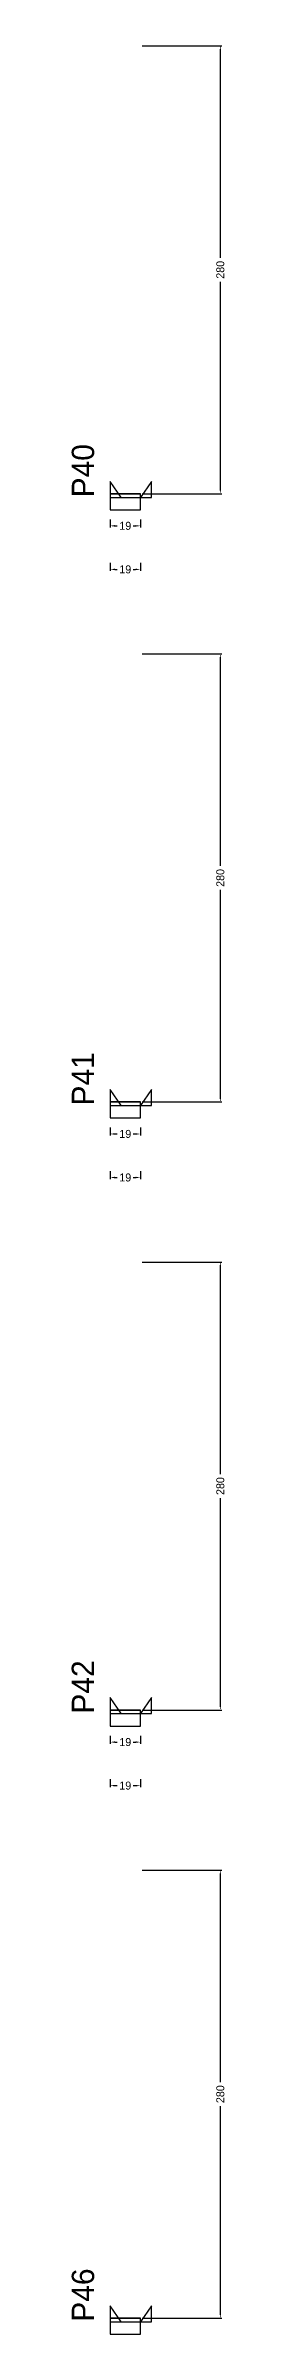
# Model space of a CAD drawing. Header units: centimetres. Extents: x -12000 to 4115, y -10266 to 2668.
# Drawn here: x 3976 to 4072, y -8748 to -7318 of the extents above; entities that cross this region are included whole.
import ezdxf

# ---------------------------------------------------------------- set-up
doc = ezdxf.new("R2010")
doc.units = ezdxf.units.CM
for name, color, linetype in [('NOMENCLATURA', 7, 'Continuous'), ('SARR_2.2x10', 60, 'Continuous'), ('SARR_2.2x7', 40, 'Continuous')]:
    doc.layers.add(name, color=color, linetype=linetype)
doc.dimstyles.new('PAINEL-NOVA', dxfattribs={"dimtxt": 5, "dimasz": 3, "dimexe": 1, "dimexo": 1, "dimgap": 1, "dimtad": 1, "dimcen": 2.5, "dimazin": 3, "dimtfac": 1, "dimtmove": 0, "dimatfit": 3})

# ---------------------------------------------------------------- blocks, each defined once
blk = doc.blocks.new('_CLOSEDFILLED')
at = {"color": 0, "linetype": 'BYBLOCK'}
blk.add_solid([(-1, 0.16), (0, 0), (-1, -0.16)], dxfattribs=at)
blk = doc.blocks.new('*D541')
for p, q in [((4000, -7613.8), (4000, -7618.8)), ((4003, -7617.8), (4004.5, -7617.8)), ((4014.5, -7617.8), (4016, -7617.8)), ((4019, -7613.8), (4019, -7618.8))]:
    blk.add_line(p, q)
at = {"layer": 'Defpoints'}
for p in [(4000, -7612.8), (4000, -7617.8), (4019, -7612.8)]:
    blk.add_point(p, dxfattribs=at)
at = {"layer": 'SARR_2.2x10', "xscale": 3, "yscale": 3, "rotation": 180}
blk.add_blockref('_CLOSEDFILLED', (4000, -7617.8), dxfattribs=at)
at = {"layer": 'SARR_2.2x10', "xscale": 3, "yscale": 3}
blk.add_blockref('_CLOSEDFILLED', (4019, -7617.8), dxfattribs=at)
at = {"layer": 'SARR_2.2x10', "insert": (4009.5, -7617.8), "char_height": 5, "attachment_point": 5}
blk.add_mtext('19', dxfattribs=at)
blk = doc.blocks.new('*D542')
for p, q in [((4020, -7317.8), (4070, -7317.8)), ((4069, -7450.3), (4069, -7320.8)), ((4069, -7594.8), (4069, -7465.3)), ((4020, -7597.8), (4070, -7597.8))]:
    blk.add_line(p, q)
at = {"layer": 'Defpoints'}
for p in [(4019, -7317.8), (4019, -7597.8), (4069, -7597.8)]:
    blk.add_point(p, dxfattribs=at)
at = {"layer": 'SARR_2.2x10', "xscale": 3, "yscale": 3}
for p, rotation in [((4069, -7317.8), 90), ((4069, -7597.8), 270)]:
    blk.add_blockref('_CLOSEDFILLED', p, dxfattribs=dict(at, rotation=rotation))
at = {"layer": 'SARR_2.2x10', "insert": (4069, -7457.8), "char_height": 5, "attachment_point": 5, "rotation": 90}
blk.add_mtext('280', dxfattribs=at)
blk = doc.blocks.new('*D543')
for p, q in [((4020, -7317.8), (4070, -7317.8)), ((4069, -7450.3), (4069, -7320.8)), ((4069, -7594.8), (4069, -7465.3)), ((4020, -7597.8), (4070, -7597.8))]:
    blk.add_line(p, q)
at = {"layer": 'Defpoints'}
for p in [(4019, -7317.8), (4019, -7597.8), (4069, -7597.8)]:
    blk.add_point(p, dxfattribs=at)
at = {"layer": 'SARR_2.2x10', "xscale": 3, "yscale": 3}
for p, rotation in [((4069, -7317.8), 90), ((4069, -7597.8), 270)]:
    blk.add_blockref('_CLOSEDFILLED', p, dxfattribs=dict(at, rotation=rotation))
at = {"layer": 'SARR_2.2x10', "insert": (4069, -7457.8), "char_height": 5, "attachment_point": 5, "rotation": 90}
blk.add_mtext('280', dxfattribs=at)
blk = doc.blocks.new('*D544')
for p, q in [((4020, -7317.8), (4070, -7317.8)), ((4069, -7450.3), (4069, -7320.8)), ((4069, -7594.8), (4069, -7465.3)), ((4020, -7597.8), (4070, -7597.8))]:
    blk.add_line(p, q)
at = {"layer": 'Defpoints'}
for p in [(4019, -7317.8), (4019, -7597.8), (4069, -7597.8)]:
    blk.add_point(p, dxfattribs=at)
at = {"layer": 'SARR_2.2x10', "xscale": 3, "yscale": 3}
for p, rotation in [((4069, -7317.8), 90), ((4069, -7597.8), 270)]:
    blk.add_blockref('_CLOSEDFILLED', p, dxfattribs=dict(at, rotation=rotation))
at = {"layer": 'SARR_2.2x10', "insert": (4069, -7457.8), "char_height": 5, "attachment_point": 5, "rotation": 90}
blk.add_mtext('280', dxfattribs=at)
blk = doc.blocks.new('*D545')
for p, q in [((4020, -7317.8), (4070, -7317.8)), ((4069, -7450.3), (4069, -7320.8)), ((4069, -7594.8), (4069, -7465.3)), ((4020, -7597.8), (4070, -7597.8))]:
    blk.add_line(p, q)
at = {"layer": 'Defpoints'}
for p in [(4019, -7317.8), (4019, -7597.8), (4069, -7597.8)]:
    blk.add_point(p, dxfattribs=at)
at = {"layer": 'SARR_2.2x10', "xscale": 3, "yscale": 3}
for p, rotation in [((4069, -7317.8), 90), ((4069, -7597.8), 270)]:
    blk.add_blockref('_CLOSEDFILLED', p, dxfattribs=dict(at, rotation=rotation))
at = {"layer": 'SARR_2.2x10', "insert": (4069, -7457.8), "char_height": 5, "attachment_point": 5, "rotation": 90}
blk.add_mtext('280', dxfattribs=at)
blk = doc.blocks.new('*D546')
for p, q in [((4000, -7641), (4000, -7646)), ((4003, -7645), (4004.5, -7645)), ((4014.5, -7645), (4016, -7645)), ((4019, -7641), (4019, -7646))]:
    blk.add_line(p, q)
at = {"layer": 'Defpoints'}
for p in [(4000, -7640), (4000, -7645), (4019, -7640)]:
    blk.add_point(p, dxfattribs=at)
at = {"layer": 'SARR_2.2x10', "xscale": 3, "yscale": 3, "rotation": 180}
blk.add_blockref('_CLOSEDFILLED', (4000, -7645), dxfattribs=at)
at = {"layer": 'SARR_2.2x10', "xscale": 3, "yscale": 3}
blk.add_blockref('_CLOSEDFILLED', (4019, -7645), dxfattribs=at)
at = {"layer": 'SARR_2.2x10', "insert": (4009.5, -7645), "char_height": 5, "attachment_point": 5}
blk.add_mtext('19', dxfattribs=at)
blk = doc.blocks.new('GRA-E')
at = {"layer": 'SARR_2.2x7'}
blk.add_lwpolyline([(0, 0), (7, 0), (0, 10)], close=True, dxfattribs=at)
blk = doc.blocks.new('GRA-D')
at = {"layer": 'SARR_2.2x7'}
blk.add_lwpolyline([(0, 0), (7, 0), (7, 10)], close=True, dxfattribs=at)
blk = doc.blocks.new('*D567')
for p, q in [((4000, -7993.8), (4000, -7998.8)), ((4003, -7997.8), (4004.5, -7997.8)), ((4014.5, -7997.8), (4016, -7997.8)), ((4019, -7993.8), (4019, -7998.8))]:
    blk.add_line(p, q)
at = {"layer": 'Defpoints'}
for p in [(4000, -7992.8), (4019, -7992.8), (4000, -7997.8)]:
    blk.add_point(p, dxfattribs=at)
at = {"layer": 'SARR_2.2x10', "xscale": 3, "yscale": 3, "rotation": 180}
blk.add_blockref('_CLOSEDFILLED', (4000, -7997.8), dxfattribs=at)
at = {"layer": 'SARR_2.2x10', "xscale": 3, "yscale": 3}
blk.add_blockref('_CLOSEDFILLED', (4019, -7997.8), dxfattribs=at)
at = {"layer": 'SARR_2.2x10', "insert": (4009.5, -7997.8), "char_height": 5, "attachment_point": 5}
blk.add_mtext('19', dxfattribs=at)
blk = doc.blocks.new('*D568')
for p, q in [((4020, -7697.8), (4070, -7697.8)), ((4069, -7830.3), (4069, -7700.8)), ((4069, -7974.8), (4069, -7845.3)), ((4020, -7977.8), (4070, -7977.8))]:
    blk.add_line(p, q)
at = {"layer": 'Defpoints'}
for p in [(4019, -7697.8), (4019, -7977.8), (4069, -7977.8)]:
    blk.add_point(p, dxfattribs=at)
at = {"layer": 'SARR_2.2x10', "xscale": 3, "yscale": 3}
for p, rotation in [((4069, -7697.8), 90), ((4069, -7977.8), 270)]:
    blk.add_blockref('_CLOSEDFILLED', p, dxfattribs=dict(at, rotation=rotation))
at = {"layer": 'SARR_2.2x10', "insert": (4069, -7837.8), "char_height": 5, "attachment_point": 5, "rotation": 90}
blk.add_mtext('280', dxfattribs=at)
blk = doc.blocks.new('*D569')
for p, q in [((4020, -7697.8), (4070, -7697.8)), ((4069, -7830.3), (4069, -7700.8)), ((4069, -7974.8), (4069, -7845.3)), ((4020, -7977.8), (4070, -7977.8))]:
    blk.add_line(p, q)
at = {"layer": 'Defpoints'}
for p in [(4019, -7697.8), (4019, -7977.8), (4069, -7977.8)]:
    blk.add_point(p, dxfattribs=at)
at = {"layer": 'SARR_2.2x10', "xscale": 3, "yscale": 3}
for p, rotation in [((4069, -7697.8), 90), ((4069, -7977.8), 270)]:
    blk.add_blockref('_CLOSEDFILLED', p, dxfattribs=dict(at, rotation=rotation))
at = {"layer": 'SARR_2.2x10', "insert": (4069, -7837.8), "char_height": 5, "attachment_point": 5, "rotation": 90}
blk.add_mtext('280', dxfattribs=at)
blk = doc.blocks.new('*D570')
for p, q in [((4020, -7697.8), (4070, -7697.8)), ((4069, -7830.3), (4069, -7700.8)), ((4069, -7974.8), (4069, -7845.3)), ((4020, -7977.8), (4070, -7977.8))]:
    blk.add_line(p, q)
at = {"layer": 'Defpoints'}
for p in [(4019, -7697.8), (4019, -7977.8), (4069, -7977.8)]:
    blk.add_point(p, dxfattribs=at)
at = {"layer": 'SARR_2.2x10', "xscale": 3, "yscale": 3}
for p, rotation in [((4069, -7697.8), 90), ((4069, -7977.8), 270)]:
    blk.add_blockref('_CLOSEDFILLED', p, dxfattribs=dict(at, rotation=rotation))
at = {"layer": 'SARR_2.2x10', "insert": (4069, -7837.8), "char_height": 5, "attachment_point": 5, "rotation": 90}
blk.add_mtext('280', dxfattribs=at)
blk = doc.blocks.new('*D571')
for p, q in [((4020, -7697.8), (4070, -7697.8)), ((4069, -7830.3), (4069, -7700.8)), ((4069, -7974.8), (4069, -7845.3)), ((4020, -7977.8), (4070, -7977.8))]:
    blk.add_line(p, q)
at = {"layer": 'Defpoints'}
for p in [(4019, -7697.8), (4019, -7977.8), (4069, -7977.8)]:
    blk.add_point(p, dxfattribs=at)
at = {"layer": 'SARR_2.2x10', "xscale": 3, "yscale": 3}
for p, rotation in [((4069, -7697.8), 90), ((4069, -7977.8), 270)]:
    blk.add_blockref('_CLOSEDFILLED', p, dxfattribs=dict(at, rotation=rotation))
at = {"layer": 'SARR_2.2x10', "insert": (4069, -7837.8), "char_height": 5, "attachment_point": 5, "rotation": 90}
blk.add_mtext('280', dxfattribs=at)
blk = doc.blocks.new('*D572')
for p, q in [((4000, -8021), (4000, -8026)), ((4019, -8021), (4019, -8026)), ((4003, -8025), (4004.5, -8025)), ((4014.5, -8025), (4016, -8025))]:
    blk.add_line(p, q)
at = {"layer": 'Defpoints'}
for p in [(4000, -8020), (4019, -8020), (4000, -8025)]:
    blk.add_point(p, dxfattribs=at)
at = {"layer": 'SARR_2.2x10', "xscale": 3, "yscale": 3, "rotation": 180}
blk.add_blockref('_CLOSEDFILLED', (4000, -8025), dxfattribs=at)
at = {"layer": 'SARR_2.2x10', "xscale": 3, "yscale": 3}
blk.add_blockref('_CLOSEDFILLED', (4019, -8025), dxfattribs=at)
at = {"layer": 'SARR_2.2x10', "insert": (4009.5, -8025), "char_height": 5, "attachment_point": 5}
blk.add_mtext('19', dxfattribs=at)
blk = doc.blocks.new('*D593')
for p, q in [((4000, -8373.8), (4000, -8378.8)), ((4003, -8377.8), (4004.5, -8377.8)), ((4014.5, -8377.8), (4016, -8377.8)), ((4019, -8373.8), (4019, -8378.8))]:
    blk.add_line(p, q)
at = {"layer": 'Defpoints'}
for p in [(4000, -8372.8), (4000, -8377.8), (4019, -8372.8)]:
    blk.add_point(p, dxfattribs=at)
at = {"layer": 'SARR_2.2x10', "xscale": 3, "yscale": 3, "rotation": 180}
blk.add_blockref('_CLOSEDFILLED', (4000, -8377.8), dxfattribs=at)
at = {"layer": 'SARR_2.2x10', "xscale": 3, "yscale": 3}
blk.add_blockref('_CLOSEDFILLED', (4019, -8377.8), dxfattribs=at)
at = {"layer": 'SARR_2.2x10', "insert": (4009.5, -8377.8), "char_height": 5, "attachment_point": 5}
blk.add_mtext('19', dxfattribs=at)
blk = doc.blocks.new('*D594')
for p, q in [((4020, -8077.8), (4070, -8077.8)), ((4069, -8210.3), (4069, -8080.8)), ((4069, -8354.8), (4069, -8225.3)), ((4020, -8357.8), (4070, -8357.8))]:
    blk.add_line(p, q)
at = {"layer": 'Defpoints'}
for p in [(4019, -8077.8), (4019, -8357.8), (4069, -8357.8)]:
    blk.add_point(p, dxfattribs=at)
at = {"layer": 'SARR_2.2x10', "xscale": 3, "yscale": 3}
for p, rotation in [((4069, -8077.8), 90), ((4069, -8357.8), 270)]:
    blk.add_blockref('_CLOSEDFILLED', p, dxfattribs=dict(at, rotation=rotation))
at = {"layer": 'SARR_2.2x10', "insert": (4069, -8217.8), "char_height": 5, "attachment_point": 5, "rotation": 90}
blk.add_mtext('280', dxfattribs=at)
blk = doc.blocks.new('*D595')
for p, q in [((4020, -8077.8), (4070, -8077.8)), ((4069, -8210.3), (4069, -8080.8)), ((4069, -8354.8), (4069, -8225.3)), ((4020, -8357.8), (4070, -8357.8))]:
    blk.add_line(p, q)
at = {"layer": 'Defpoints'}
for p in [(4019, -8077.8), (4019, -8357.8), (4069, -8357.8)]:
    blk.add_point(p, dxfattribs=at)
at = {"layer": 'SARR_2.2x10', "xscale": 3, "yscale": 3}
for p, rotation in [((4069, -8077.8), 90), ((4069, -8357.8), 270)]:
    blk.add_blockref('_CLOSEDFILLED', p, dxfattribs=dict(at, rotation=rotation))
at = {"layer": 'SARR_2.2x10', "insert": (4069, -8217.8), "char_height": 5, "attachment_point": 5, "rotation": 90}
blk.add_mtext('280', dxfattribs=at)
blk = doc.blocks.new('*D596')
for p, q in [((4020, -8077.8), (4070, -8077.8)), ((4069, -8210.3), (4069, -8080.8)), ((4069, -8354.8), (4069, -8225.3)), ((4020, -8357.8), (4070, -8357.8))]:
    blk.add_line(p, q)
at = {"layer": 'Defpoints'}
for p in [(4019, -8077.8), (4019, -8357.8), (4069, -8357.8)]:
    blk.add_point(p, dxfattribs=at)
at = {"layer": 'SARR_2.2x10', "xscale": 3, "yscale": 3}
for p, rotation in [((4069, -8077.8), 90), ((4069, -8357.8), 270)]:
    blk.add_blockref('_CLOSEDFILLED', p, dxfattribs=dict(at, rotation=rotation))
at = {"layer": 'SARR_2.2x10', "insert": (4069, -8217.8), "char_height": 5, "attachment_point": 5, "rotation": 90}
blk.add_mtext('280', dxfattribs=at)
blk = doc.blocks.new('*D597')
for p, q in [((4020, -8077.8), (4070, -8077.8)), ((4069, -8210.3), (4069, -8080.8)), ((4069, -8354.8), (4069, -8225.3)), ((4020, -8357.8), (4070, -8357.8))]:
    blk.add_line(p, q)
at = {"layer": 'Defpoints'}
for p in [(4019, -8077.8), (4019, -8357.8), (4069, -8357.8)]:
    blk.add_point(p, dxfattribs=at)
at = {"layer": 'SARR_2.2x10', "xscale": 3, "yscale": 3}
for p, rotation in [((4069, -8077.8), 90), ((4069, -8357.8), 270)]:
    blk.add_blockref('_CLOSEDFILLED', p, dxfattribs=dict(at, rotation=rotation))
at = {"layer": 'SARR_2.2x10', "insert": (4069, -8217.8), "char_height": 5, "attachment_point": 5, "rotation": 90}
blk.add_mtext('280', dxfattribs=at)
blk = doc.blocks.new('*D598')
for p, q in [((4000, -8401), (4000, -8406)), ((4003, -8405), (4004.5, -8405)), ((4014.5, -8405), (4016, -8405)), ((4019, -8401), (4019, -8406))]:
    blk.add_line(p, q)
at = {"layer": 'Defpoints'}
for p in [(4000, -8400), (4000, -8405), (4019, -8400)]:
    blk.add_point(p, dxfattribs=at)
at = {"layer": 'SARR_2.2x10', "xscale": 3, "yscale": 3, "rotation": 180}
blk.add_blockref('_CLOSEDFILLED', (4000, -8405), dxfattribs=at)
at = {"layer": 'SARR_2.2x10', "xscale": 3, "yscale": 3}
blk.add_blockref('_CLOSEDFILLED', (4019, -8405), dxfattribs=at)
at = {"layer": 'SARR_2.2x10', "insert": (4009.5, -8405), "char_height": 5, "attachment_point": 5}
blk.add_mtext('19', dxfattribs=at)
blk = doc.blocks.new('*D620')
for p, q in [((4020, -8457.8), (4070, -8457.8)), ((4069, -8590.3), (4069, -8460.8)), ((4069, -8734.8), (4069, -8605.3)), ((4020, -8737.8), (4070, -8737.8))]:
    blk.add_line(p, q)
at = {"layer": 'Defpoints'}
for p in [(4019, -8457.8), (4019, -8737.8), (4069, -8737.8)]:
    blk.add_point(p, dxfattribs=at)
at = {"layer": 'SARR_2.2x10', "xscale": 3, "yscale": 3}
for p, rotation in [((4069, -8457.8), 90), ((4069, -8737.8), 270)]:
    blk.add_blockref('_CLOSEDFILLED', p, dxfattribs=dict(at, rotation=rotation))
at = {"layer": 'SARR_2.2x10', "insert": (4069, -8597.8), "char_height": 5, "attachment_point": 5, "rotation": 90}
blk.add_mtext('280', dxfattribs=at)
blk = doc.blocks.new('*D621')
for p, q in [((4020, -8457.8), (4070, -8457.8)), ((4069, -8590.3), (4069, -8460.8)), ((4069, -8734.8), (4069, -8605.3)), ((4020, -8737.8), (4070, -8737.8))]:
    blk.add_line(p, q)
at = {"layer": 'Defpoints'}
for p in [(4019, -8457.8), (4019, -8737.8), (4069, -8737.8)]:
    blk.add_point(p, dxfattribs=at)
at = {"layer": 'SARR_2.2x10', "xscale": 3, "yscale": 3}
for p, rotation in [((4069, -8457.8), 90), ((4069, -8737.8), 270)]:
    blk.add_blockref('_CLOSEDFILLED', p, dxfattribs=dict(at, rotation=rotation))
at = {"layer": 'SARR_2.2x10', "insert": (4069, -8597.8), "char_height": 5, "attachment_point": 5, "rotation": 90}
blk.add_mtext('280', dxfattribs=at)
blk = doc.blocks.new('*D622')
for p, q in [((4020, -8457.8), (4070, -8457.8)), ((4069, -8590.3), (4069, -8460.8)), ((4069, -8734.8), (4069, -8605.3)), ((4020, -8737.8), (4070, -8737.8))]:
    blk.add_line(p, q)
at = {"layer": 'Defpoints'}
for p in [(4019, -8457.8), (4019, -8737.8), (4069, -8737.8)]:
    blk.add_point(p, dxfattribs=at)
at = {"layer": 'SARR_2.2x10', "xscale": 3, "yscale": 3}
for p, rotation in [((4069, -8457.8), 90), ((4069, -8737.8), 270)]:
    blk.add_blockref('_CLOSEDFILLED', p, dxfattribs=dict(at, rotation=rotation))
at = {"layer": 'SARR_2.2x10', "insert": (4069, -8597.8), "char_height": 5, "attachment_point": 5, "rotation": 90}
blk.add_mtext('280', dxfattribs=at)
blk = doc.blocks.new('*D623')
for p, q in [((4020, -8457.8), (4070, -8457.8)), ((4069, -8590.3), (4069, -8460.8)), ((4069, -8734.8), (4069, -8605.3)), ((4020, -8737.8), (4070, -8737.8))]:
    blk.add_line(p, q)
at = {"layer": 'Defpoints'}
for p in [(4019, -8457.8), (4019, -8737.8), (4069, -8737.8)]:
    blk.add_point(p, dxfattribs=at)
at = {"layer": 'SARR_2.2x10', "xscale": 3, "yscale": 3}
for p, rotation in [((4069, -8457.8), 90), ((4069, -8737.8), 270)]:
    blk.add_blockref('_CLOSEDFILLED', p, dxfattribs=dict(at, rotation=rotation))
at = {"layer": 'SARR_2.2x10', "insert": (4069, -8597.8), "char_height": 5, "attachment_point": 5, "rotation": 90}
blk.add_mtext('280', dxfattribs=at)

msp = doc.modelspace()

# ---------------------------------------------------------------- linework, layer by layer
at = {"layer": 'SARR_2.2x10'}
for p, q in [((4019, -7597.8), (4000, -7597.8)), ((4000, -7597.8), (4000, -7607.8)), ((4019, -7607.8), (4019, -7597.8)), ((4000, -7607.8), (4019, -7607.8)), ((4019, -7977.8), (4000, -7977.8)), ((4000, -7977.8), (4000, -7987.8)), ((4019, -7987.8), (4019, -7977.8)), ((4000, -7987.8), (4019, -7987.8)), ((4019, -8357.8), (4000, -8357.8)), ((4000, -8357.8), (4000, -8367.8)), ((4019, -8367.8), (4019, -8357.8)), ((4000, -8367.8), (4019, -8367.8)), ((4019, -8737.8), (4000, -8737.8)), ((4000, -8737.8), (4000, -8747.8)), ((4000, -8747.8), (4019, -8747.8)), ((4019, -8747.8), (4019, -8737.8))]:
    msp.add_line(p, q, dxfattribs=at)
at = {"layer": 'SARR_2.2x7'}
for p, q in [((4019, -7597.8), (4000, -7597.8)), ((4000, -7597.8), (4000, -7600)), ((4000, -7597.8), (4007, -7597.8)), ((4000, -7597.8), (4007, -7597.8)), ((4000, -7597.8), (4007, -7597.8)), ((4000, -7597.8), (4007, -7597.8)), ((4000, -7600), (4019, -7600)), ((4007, -7597.8), (4019, -7597.8)), ((4007, -7597.8), (4019, -7597.8)), ((4007, -7597.8), (4019, -7597.8)), ((4007, -7597.8), (4019, -7597.8)), ((4019, -7600), (4019, -7597.8)), ((4019, -7977.8), (4000, -7977.8)), ((4000, -7977.8), (4000, -7980)), ((4000, -7977.8), (4007, -7977.8)), ((4000, -7977.8), (4007, -7977.8)), ((4000, -7977.8), (4007, -7977.8)), ((4000, -7977.8), (4007, -7977.8)), ((4007, -7977.8), (4019, -7977.8)), ((4007, -7977.8), (4019, -7977.8)), ((4007, -7977.8), (4019, -7977.8)), ((4007, -7977.8), (4019, -7977.8)), ((4019, -7980), (4019, -7977.8)), ((4000, -7980), (4019, -7980)), ((4019, -8357.8), (4000, -8357.8)), ((4000, -8357.8), (4000, -8360)), ((4000, -8357.8), (4007, -8357.8)), ((4000, -8357.8), (4007, -8357.8)), ((4000, -8357.8), (4007, -8357.8)), ((4000, -8357.8), (4007, -8357.8)), ((4000, -8360), (4019, -8360)), ((4007, -8357.8), (4019, -8357.8)), ((4007, -8357.8), (4019, -8357.8)), ((4007, -8357.8), (4019, -8357.8)), ((4007, -8357.8), (4019, -8357.8)), ((4019, -8360), (4019, -8357.8)), ((4019, -8737.8), (4000, -8737.8)), ((4000, -8737.8), (4000, -8740)), ((4000, -8737.8), (4007, -8737.8)), ((4000, -8737.8), (4007, -8737.8)), ((4000, -8737.8), (4007, -8737.8)), ((4000, -8737.8), (4007, -8737.8)), ((4000, -8740), (4019, -8740)), ((4007, -8737.8), (4019, -8737.8)), ((4007, -8737.8), (4019, -8737.8)), ((4007, -8737.8), (4019, -8737.8)), ((4007, -8737.8), (4019, -8737.8)), ((4019, -8740), (4019, -8737.8))]:
    msp.add_line(p, q, dxfattribs=at)

# ---------------------------------------------------------------- block references
for name, p in [('GRA-E', (4000, -7600)), ('GRA-D', (4019, -7600)), ('GRA-E', (4000, -7980)), ('GRA-D', (4019, -7980)), ('GRA-E', (4000, -8360)), ('GRA-D', (4019, -8360)), ('GRA-E', (4000, -8740)), ('GRA-D', (4019, -8740))]:
    msp.add_blockref(name, p, dxfattribs=at)

# ---------------------------------------------------------------- texts
at = {"layer": 'NOMENCLATURA'}
for s, p in [('P40', (3990, -7600)), ('P41', (3990, -7980)), ('P42', (3990, -8360)), ('P46', (3990, -8740))]:
    msp.add_text(s, height=14, rotation=90, dxfattribs=at).set_placement(p)

# ---------------------------------------------------------------- dimensions: what is measured, and where the dimension line sits
at = {"layer": 'SARR_2.2x10'}
for base, p1, p2, picture, middle in [((4069, -7597.8), (4019, -7597.8), (4019, -7317.8), '*D542', (4069, -7457.8)), ((4069, -7597.8), (4019, -7597.8), (4019, -7317.8), '*D543', (4069, -7457.8)), ((4069, -7597.8), (4019, -7597.8), (4019, -7317.8), '*D544', (4069, -7457.8)), ((4069, -7597.8), (4019, -7597.8), (4019, -7317.8), '*D545', (4069, -7457.8)), ((4069, -7977.8), (4019, -7977.8), (4019, -7697.8), '*D568', (4069, -7837.8)), ((4069, -7977.8), (4019, -7977.8), (4019, -7697.8), '*D569', (4069, -7837.8)), ((4069, -7977.8), (4019, -7977.8), (4019, -7697.8), '*D570', (4069, -7837.8)), ((4069, -7977.8), (4019, -7977.8), (4019, -7697.8), '*D571', (4069, -7837.8)), ((4069, -8357.8), (4019, -8357.8), (4019, -8077.8), '*D594', (4069, -8217.8)), ((4069, -8357.8), (4019, -8357.8), (4019, -8077.8), '*D595', (4069, -8217.8)), ((4069, -8357.8), (4019, -8357.8), (4019, -8077.8), '*D596', (4069, -8217.8)), ((4069, -8357.8), (4019, -8357.8), (4019, -8077.8), '*D597', (4069, -8217.8)), ((4069, -8737.8), (4019, -8737.8), (4019, -8457.8), '*D620', (4069, -8597.8)), ((4069, -8737.8), (4019, -8737.8), (4019, -8457.8), '*D621', (4069, -8597.8)), ((4069, -8737.8), (4019, -8737.8), (4019, -8457.8), '*D622', (4069, -8597.8)), ((4069, -8737.8), (4019, -8737.8), (4019, -8457.8), '*D623', (4069, -8597.8))]:
    dim = msp.add_linear_dim(base=base, p1=p1, p2=p2, angle=90, dimstyle='PAINEL-NOVA', dxfattribs=at)
    dim.commit()
    dim.dimension.update_dxf_attribs({"geometry": picture, "text_midpoint": middle})
for base, p1, p2, picture, middle in [((4000, -7617.8), (4000, -7612.8), (4019, -7612.8), '*D541', (4009.5, -7617.8)), ((4000, -7645), (4000, -7640), (4019, -7640), '*D546', (4009.5, -7645)), ((4000, -7997.8), (4000, -7992.8), (4019, -7992.8), '*D567', (4009.5, -7997.8)), ((4000, -8025), (4000, -8020), (4019, -8020), '*D572', (4009.5, -8025)), ((4000, -8377.8), (4000, -8372.8), (4019, -8372.8), '*D593', (4009.5, -8377.8)), ((4000, -8405), (4000, -8400), (4019, -8400), '*D598', (4009.5, -8405))]:
    dim = msp.add_linear_dim(base=base, p1=p1, p2=p2, dimstyle='PAINEL-NOVA', dxfattribs=at)
    dim.commit()
    dim.dimension.update_dxf_attribs({"geometry": picture, "text_midpoint": middle})

doc.saveas('drawing.dxf')
